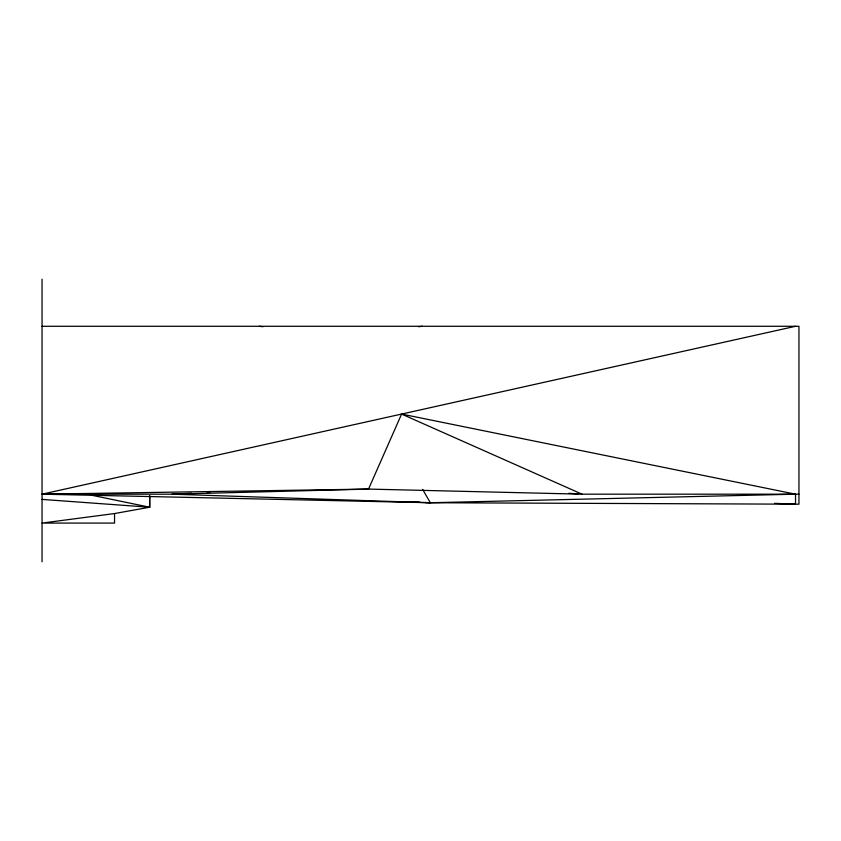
<?xml version="1.0" encoding="UTF-8"?>
<svg xmlns="http://www.w3.org/2000/svg" width="841" height="841" viewBox="0 0 841 841"><rect width="100%" height="100%" fill="white"/><g stroke="black" fill="none" stroke-linecap="round" stroke-linejoin="round"><path stroke-width="1.26" d="M149.73 496.001L149.687 507.228L114.544 513.546L42.05 523.081L114.544 523.081L114.544 513.546M42.05 326.287L798.95 326.287L798.95 504.18L795.523 504.18L795.523 494.182L401.588 414.066L368.526 489.084L171.974 494.182L42.05 494.182L795.523 326.287M418.524 326.707L422.403 326.287M191.559 493.268L171.974 494.182L430.319 502.739L795.523 504.18L774.519 503.339M207.233 492.542L209.851 492.416M792.895 494.098L795.523 494.182L430.319 502.739L42.05 494.182L368.526 489.084L582.025 494.182L798.95 494.182M147.879 507.228L149.687 507.228L149.687 495.58M409.336 501.678L419.827 502.203M425.073 502.476L430.319 502.739L422.634 489.367M568.968 493.257L578.103 493.909M42.05 499.407L149.687 507.228L90.744 495.034M259.207 326.287L263.086 326.707M401.588 414.066L582.025 494.182M42.05 279.201L42.05 561.799"/></g></svg>
